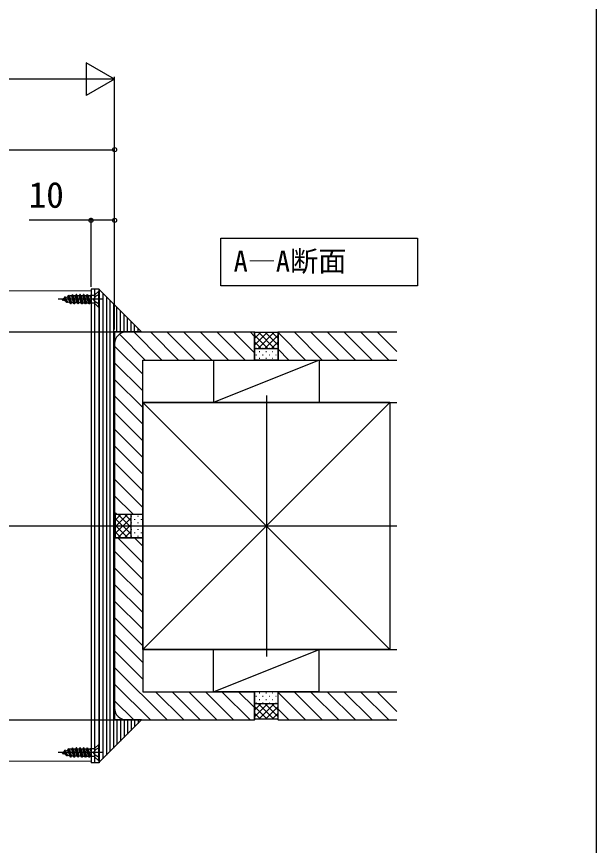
# Model space of a CAD drawing. Units: millimetres, scale not verified. Extents: x -875 to 875, y -1300 to 1294.
# Drawn here: x 628.5 to 875, y 382 to 734.5 of the extents above; entities that cross this region are included whole.
import ezdxf
from ezdxf.enums import TextEntityAlignment as Align

# ---------------------------------------------------------------- set-up
doc = ezdxf.new("R2010")
doc.units = ezdxf.units.MM
doc.header["$LTSCALE"] = 8
for name, color, linetype in [('0-1_USER1', 3, 'Continuous'), ('0-5_YKK_13', 4, 'Continuous'), ('0-7_YKK_D', 6, 'Continuous'), ('0-8_YKK_ZWAK', 7, 'Continuous'), ('0-9_YSS_K', 3, 'Continuous'), ('0-A_YSS_KE', 3, 'Continuous')]:
    doc.layers.add(name, color=color, linetype=linetype)
doc.layers.add('0-4_YKK_12', color=2, linetype='Continuous', lineweight=18)
doc.styles.add('ＭＳ ゴシック', font='')
doc.styles.get('ＭＳ ゴシック').set_extended_font_data('MS Gothic')

msp = doc.modelspace()

# ---------------------------------------------------------------- linework, layer by layer
at = {"layer": '0-1_USER1'}
msp.add_lwpolyline([(715.383, 619.946), (715.383, 640.288), (798.997, 640.288), (798.997, 619.946)], close=True, dxfattribs=at)
at = {"layer": '0-4_YKK_12'}
for p, q in [((660.189, 617.848), (-149.811, 617.848)), ((660.189, 617.848), (660.189, 417.848)), ((660.189, 417.848), (-149.811, 417.848))]:
    msp.add_line(p, q, dxfattribs=at)
at = {"layer": '0-5_YKK_13'}
for p, q in [((663.689, 618.548), (660.189, 618.548)), ((660.189, 618.548), (660.189, 417.148)), ((661.689, 618.548), (661.689, 417.148)), ((663.439, 610.748), (663.439, 617.748)), ((663.689, 618.548), (663.689, 417.148)), ((663.689, 618.348), (663.689, 417.348)), ((663.689, 610.748), (663.689, 617.748)), ((665.189, 614.248), (646.194, 614.248)), ((647.689, 614.248), (648.712, 614.672)), ((647.689, 614.248), (649.491, 613.501)), ((648.279, 613.648), (648.009, 614.116)), ((648.379, 613.648), (648.279, 613.648)), ((648.379, 613.648), (648.525, 613.902)), ((648.712, 614.672), (649.074, 615.298)), ((649.491, 613.501), (648.712, 614.672)), ((649.174, 615.298), (649.074, 615.298)), ((649.376, 614.947), (649.174, 615.298)), ((649.969, 612.848), (649.174, 615.298)), ((649.376, 614.947), (650.271, 615.318)), ((650.181, 613.216), (649.376, 614.947)), ((649.869, 612.848), (649.491, 613.501)), ((650.271, 615.318), (650.664, 615.998)), ((651.126, 612.824), (650.271, 615.318)), ((651.459, 612.248), (650.664, 615.998)), ((650.764, 615.998), (650.664, 615.998)), ((651.559, 612.248), (650.764, 615.998)), ((650.986, 615.614), (650.764, 615.998)), ((650.986, 615.614), (651.25, 615.723)), ((650.986, 615.614), (651.862, 612.773)), ((651.95, 615.723), (651.25, 615.723)), ((651.95, 615.723), (652.254, 616.248)), ((652.745, 612.773), (651.95, 615.723)), ((652.254, 616.248), (653.049, 612.248)), ((652.354, 616.248), (652.254, 616.248)), ((652.657, 615.723), (652.354, 616.248)), ((653.149, 612.248), (652.354, 616.248)), ((652.657, 615.723), (653.452, 612.773)), ((653.54, 615.723), (652.657, 615.723)), ((653.54, 615.723), (653.844, 616.248)), ((654.335, 612.773), (653.54, 615.723)), ((653.944, 616.248), (653.844, 616.248)), ((654.639, 612.248), (653.844, 616.248)), ((654.247, 615.723), (653.944, 616.248)), ((653.944, 616.248), (654.739, 612.248)), ((654.247, 615.723), (655.042, 612.773)), ((655.13, 615.723), (654.247, 615.723)), ((655.13, 615.723), (655.434, 616.248)), ((655.925, 612.773), (655.13, 615.723)), ((655.534, 616.248), (655.434, 616.248)), ((656.229, 612.248), (655.434, 616.248)), ((655.837, 615.723), (655.534, 616.248)), ((655.534, 616.248), (656.329, 612.248)), ((656.72, 615.723), (655.837, 615.723)), ((655.837, 615.723), (656.632, 612.773)), ((656.72, 615.723), (657.024, 616.248)), ((657.515, 612.773), (656.72, 615.723)), ((657.819, 612.248), (657.024, 616.248)), ((657.124, 616.248), (657.024, 616.248)), ((657.427, 615.723), (657.124, 616.248)), ((657.124, 616.248), (657.919, 612.248)), ((657.427, 615.723), (658.222, 612.773)), ((658.31, 615.723), (657.427, 615.723)), ((658.31, 615.723), (658.614, 616.248)), ((659.105, 612.773), (658.31, 615.723)), ((659.409, 612.248), (658.614, 616.248)), ((658.714, 616.248), (658.614, 616.248)), ((659.017, 615.723), (658.714, 616.248)), ((658.714, 616.248), (659.509, 612.248)), ((659.017, 615.723), (659.812, 612.773)), ((659.9, 615.723), (659.017, 615.723)), ((659.9, 615.723), (660.101, 616.071)), ((660.101, 614.979), (659.9, 615.723)), ((660.101, 616.071), (660.101, 612.613)), ((661.242, 615.883), (660.101, 615.883)), ((661.873, 615.393), (661.265, 614.248)), ((661.689, 615.998), (661.689, 612.498)), ((663.689, 616.298), (661.873, 615.393)), ((665.189, 616.848), (665.189, 418.848)), ((666.689, 615.348), (666.689, 420.348)), ((668.189, 613.848), (668.189, 421.848)), ((649.969, 612.848), (650.181, 613.216)), ((650.181, 613.216), (651.126, 612.824)), ((651.459, 612.248), (651.126, 612.824)), ((651.559, 612.248), (651.459, 612.248)), ((651.559, 612.248), (651.862, 612.773)), ((652.745, 612.773), (651.862, 612.773)), ((653.049, 612.248), (652.745, 612.773)), ((653.149, 612.248), (653.049, 612.248)), ((653.149, 612.248), (653.452, 612.773)), ((654.335, 612.773), (653.452, 612.773)), ((654.639, 612.248), (654.335, 612.773)), ((654.739, 612.248), (654.639, 612.248)), ((654.739, 612.248), (655.042, 612.773)), ((655.925, 612.773), (655.042, 612.773)), ((656.229, 612.248), (655.925, 612.773)), ((656.329, 612.248), (656.229, 612.248)), ((656.329, 612.248), (656.632, 612.773)), ((656.632, 612.773), (657.515, 612.773)), ((657.819, 612.248), (657.515, 612.773)), ((657.919, 612.248), (657.819, 612.248)), ((657.919, 612.248), (658.222, 612.773)), ((658.222, 612.773), (659.105, 612.773)), ((659.409, 612.248), (659.105, 612.773)), ((659.509, 612.248), (659.409, 612.248)), ((659.509, 612.248), (659.812, 612.773)), ((659.812, 612.773), (660.101, 612.773)), ((661.242, 612.613), (660.101, 612.613)), ((663.439, 610.748), (661.808, 612.379)), ((663.689, 610.748), (663.439, 610.748)), ((669.689, 612.348), (669.689, 423.348)), ((671.189, 600.348), (671.189, 610.848)), ((672.689, 600.348), (672.689, 609.348)), ((674.189, 600.348), (674.189, 607.848)), ((675.689, 600.348), (675.689, 606.348)), ((677.189, 600.348), (677.189, 604.848)), ((678.689, 600.348), (678.689, 603.348)), ((670.189, 600.348), (670.189, 435.348)), ((681.689, 600.348), (670.189, 600.348)), ((680.189, 600.348), (680.189, 601.848)), ((681.689, 435.348), (663.689, 417.348)), ((681.689, 435.348), (670.189, 435.348)), ((671.189, 435.348), (671.189, 424.848)), ((672.689, 435.348), (672.689, 426.348)), ((674.189, 435.348), (674.189, 427.848)), ((675.689, 435.348), (675.689, 429.348)), ((677.189, 435.348), (677.189, 430.848)), ((678.689, 435.348), (678.689, 432.348)), ((680.189, 435.348), (680.189, 433.848)), ((650.271, 422.518), (650.664, 423.198)), ((651.459, 419.448), (650.664, 423.198)), ((650.764, 423.198), (650.664, 423.198)), ((651.559, 419.448), (650.764, 423.198)), ((650.986, 422.814), (650.764, 423.198)), ((651.95, 422.923), (652.254, 423.448)), ((652.254, 423.448), (653.049, 419.448)), ((652.354, 423.448), (652.254, 423.448)), ((652.657, 422.923), (652.354, 423.448)), ((653.149, 419.448), (652.354, 423.448)), ((653.54, 422.923), (653.844, 423.448)), ((653.944, 423.448), (653.844, 423.448)), ((654.639, 419.448), (653.844, 423.448)), ((654.247, 422.923), (653.944, 423.448)), ((653.944, 423.448), (654.739, 419.448)), ((655.13, 422.923), (655.434, 423.448)), ((655.534, 423.448), (655.434, 423.448)), ((656.229, 419.448), (655.434, 423.448)), ((655.837, 422.923), (655.534, 423.448)), ((655.534, 423.448), (656.329, 419.448)), ((656.72, 422.923), (657.024, 423.448)), ((657.819, 419.448), (657.024, 423.448)), ((657.124, 423.448), (657.024, 423.448)), ((657.427, 422.923), (657.124, 423.448)), ((657.124, 423.448), (657.919, 419.448)), ((658.31, 422.923), (658.614, 423.448)), ((659.409, 419.448), (658.614, 423.448)), ((658.714, 423.448), (658.614, 423.448)), ((659.017, 422.923), (658.714, 423.448)), ((658.714, 423.448), (659.509, 419.448)), ((659.9, 422.923), (660.101, 423.271)), ((660.101, 423.271), (660.101, 419.813)), ((661.242, 423.083), (660.101, 423.083)), ((661.689, 423.198), (661.689, 419.698)), ((663.689, 423.498), (661.873, 422.593)), ((663.439, 417.948), (663.439, 424.948)), ((663.689, 417.948), (663.689, 424.948)), ((665.189, 421.448), (646.194, 421.448)), ((647.689, 421.448), (648.712, 421.872)), ((647.689, 421.448), (649.491, 420.701)), ((648.279, 420.848), (648.009, 421.316)), ((648.379, 420.848), (648.279, 420.848)), ((648.379, 420.848), (648.525, 421.102)), ((648.712, 421.872), (649.074, 422.498)), ((649.491, 420.701), (648.712, 421.872)), ((649.174, 422.498), (649.074, 422.498)), ((649.376, 422.147), (649.174, 422.498)), ((649.969, 420.048), (649.174, 422.498)), ((649.376, 422.147), (650.271, 422.518)), ((650.181, 420.416), (649.376, 422.147)), ((649.869, 420.048), (649.491, 420.701)), ((649.969, 420.048), (650.181, 420.416)), ((650.181, 420.416), (651.126, 420.024)), ((651.126, 420.024), (650.271, 422.518)), ((650.986, 422.814), (651.25, 422.923)), ((650.986, 422.814), (651.862, 419.973)), ((651.459, 419.448), (651.126, 420.024)), ((651.95, 422.923), (651.25, 422.923)), ((651.559, 419.448), (651.862, 419.973)), ((652.745, 419.973), (651.862, 419.973)), ((652.745, 419.973), (651.95, 422.923)), ((652.657, 422.923), (653.452, 419.973)), ((653.54, 422.923), (652.657, 422.923)), ((653.049, 419.448), (652.745, 419.973)), ((653.149, 419.448), (653.452, 419.973)), ((654.335, 419.973), (653.452, 419.973)), ((654.335, 419.973), (653.54, 422.923)), ((654.247, 422.923), (655.042, 419.973)), ((655.13, 422.923), (654.247, 422.923)), ((654.639, 419.448), (654.335, 419.973)), ((654.739, 419.448), (655.042, 419.973)), ((655.925, 419.973), (655.042, 419.973)), ((655.925, 419.973), (655.13, 422.923)), ((656.72, 422.923), (655.837, 422.923)), ((655.837, 422.923), (656.632, 419.973)), ((656.229, 419.448), (655.925, 419.973)), ((656.329, 419.448), (656.632, 419.973)), ((656.632, 419.973), (657.515, 419.973)), ((657.515, 419.973), (656.72, 422.923)), ((657.427, 422.923), (658.222, 419.973)), ((658.31, 422.923), (657.427, 422.923)), ((657.819, 419.448), (657.515, 419.973)), ((657.919, 419.448), (658.222, 419.973)), ((658.222, 419.973), (659.105, 419.973)), ((659.105, 419.973), (658.31, 422.923)), ((659.017, 422.923), (659.812, 419.973)), ((659.9, 422.923), (659.017, 422.923)), ((659.409, 419.448), (659.105, 419.973)), ((659.509, 419.448), (659.812, 419.973)), ((659.812, 419.973), (660.101, 419.973)), ((660.101, 422.179), (659.9, 422.923)), ((661.242, 419.813), (660.101, 419.813)), ((661.873, 422.593), (661.265, 421.448)), ((663.439, 417.948), (661.808, 419.579)), ((651.559, 419.448), (651.459, 419.448)), ((653.149, 419.448), (653.049, 419.448)), ((654.739, 419.448), (654.639, 419.448)), ((656.329, 419.448), (656.229, 419.448)), ((657.919, 419.448), (657.819, 419.448)), ((659.509, 419.448), (659.409, 419.448)), ((663.689, 417.148), (660.189, 417.148)), ((663.689, 417.948), (663.439, 417.948))]:
    msp.add_line(p, q, dxfattribs=at)
for points in [[(663.689, 617.748), (663.439, 617.748), (661.808, 616.118)], [(663.689, 417.348), (663.689, 618.348), (681.689, 600.348)], [(649.969, 612.848), (649.869, 612.848), (649.074, 615.298)], [(663.689, 612.198), (661.873, 613.103), (661.265, 614.248)], [(663.689, 424.948), (663.439, 424.948), (661.808, 423.318)], [(649.969, 420.048), (649.869, 420.048), (649.074, 422.498)], [(663.689, 419.398), (661.873, 420.303), (661.265, 421.448)]]:
    msp.add_lwpolyline(points, dxfattribs=at)
for centre, start, end in [((661.242, 616.683), 270, 315), ((661.242, 611.813), 45, 90), ((661.242, 423.883), 270, 315), ((661.242, 419.013), 45, 90)]:
    msp.add_arc(centre, 0.8, start, end, dxfattribs=at)
at = {"layer": '0-7_YKK_D'}
for p, q in [((670.189, 707.848), (658.064, 714.848)), ((658.064, 714.848), (658.064, 700.848)), ((670.189, 601.348), (670.189, 708.848)), ((656.189, 707.848), (-145.811, 707.848)), ((670.189, 707.848), (645.94, 707.848)), ((670.189, 707.848), (658.064, 700.848)), ((555.189, 677.848), (670.189, 677.848)), ((670.189, 601.348), (670.189, 678.848)), ((660.189, 619.548), (660.189, 648.848)), ((670.189, 601.348), (670.189, 648.848))]:
    msp.add_line(p, q, dxfattribs=at)
msp.add_lwpolyline([(670.189, 647.848), (660.189, 647.848), (633.939, 647.848)], dxfattribs=at)
for centre in [(670.189, 677.848), (660.189, 647.848), (670.189, 647.848)]:
    msp.add_circle(centre, 0.875, dxfattribs=at)
at = {"layer": '0-8_YKK_ZWAK'}
msp.add_lwpolyline([(-875, -1299.6), (875, -1299.6), (875, 1250.4)], dxfattribs=at)
at = {"layer": '0-9_YSS_K'}
for p, q in [((-159.811, 600.348), (675.189, 600.348)), ((683.235, 588.348), (672.215, 599.368)), ((675.189, 600.348), (729.689, 600.348)), ((690.306, 588.348), (678.306, 600.348)), ((697.377, 588.348), (685.377, 600.348)), ((704.448, 588.348), (692.448, 600.348)), ((711.519, 588.348), (699.519, 600.348)), ((718.59, 588.348), (706.59, 600.348)), ((725.661, 588.348), (713.661, 600.348)), ((729.689, 591.392), (720.733, 600.348)), ((729.689, 598.463), (727.804, 600.348)), ((729.689, 600.348), (729.989, 600.048)), ((729.689, 600.348), (729.689, 588.348)), ((735.075, 600.048), (729.689, 594.662)), ((732.246, 600.048), (729.689, 597.49)), ((739.389, 600.048), (729.989, 600.048)), ((737.903, 600.048), (731.203, 593.348)), ((738.174, 593.348), (731.474, 600.048)), ((739.689, 594.662), (734.302, 600.048)), ((739.689, 597.49), (737.131, 600.048)), ((739.689, 600.348), (739.389, 600.048)), ((739.689, 588.348), (739.689, 600.348)), ((739.689, 600.348), (790.189, 600.348)), ((751.382, 588.348), (739.689, 600.042)), ((758.453, 588.348), (746.453, 600.348)), ((765.524, 588.348), (753.524, 600.348)), ((772.595, 588.348), (760.595, 600.348)), ((779.666, 588.348), (767.666, 600.348)), ((786.738, 588.348), (774.738, 600.348)), ((790.189, 591.968), (781.809, 600.348)), ((735.345, 593.348), (729.689, 599.005)), ((732.517, 593.348), (729.689, 596.177)), ((739.689, 599.005), (734.032, 593.348)), ((739.689, 596.177), (736.86, 593.348)), ((670.189, 522.848), (670.189, 595.348)), ((682.189, 582.324), (670.189, 594.324)), ((729.689, 593.348), (739.689, 593.348)), ((730.446, 593.248), (730.246, 593.248)), ((733.274, 593.248), (733.074, 593.248)), ((736.103, 593.248), (735.903, 593.248)), ((738.931, 593.248), (738.731, 593.248)), ((744.311, 588.348), (739.689, 592.971)), ((730.446, 590.419), (730.246, 590.419)), ((731.86, 591.834), (731.66, 591.834)), ((731.86, 589.005), (731.66, 589.005)), ((733.274, 590.419), (733.074, 590.419)), ((734.689, 591.834), (734.489, 591.834)), ((734.689, 589.005), (734.489, 589.005)), ((736.103, 590.419), (735.903, 590.419)), ((737.517, 591.834), (737.317, 591.834)), ((737.517, 589.005), (737.317, 589.005)), ((738.931, 590.419), (738.731, 590.419)), ((682.189, 575.253), (670.189, 587.253)), ((682.189, 588.348), (729.689, 588.348)), ((682.189, 522.848), (682.189, 588.348)), ((712.189, 588.348), (712.189, 570.348)), ((757.189, 588.348), (712.189, 570.348)), ((739.689, 588.348), (790.189, 588.348)), ((682.189, 568.181), (670.189, 580.181)), ((682.189, 561.11), (670.189, 573.11)), ((734.689, 573.348), (734.689, 462.348)), ((682.189, 570.348), (682.189, 465.348)), ((787.189, 570.348), (682.189, 570.348)), ((682.189, 570.348), (787.189, 465.348)), ((682.189, 465.348), (787.189, 570.348)), ((712.189, 570.348), (757.189, 570.348)), ((682.189, 554.039), (670.189, 566.039)), ((682.189, 546.968), (670.189, 558.968)), ((682.189, 539.897), (670.189, 551.897)), ((682.189, 532.826), (670.189, 544.826)), ((682.189, 525.755), (670.189, 537.755)), ((678.024, 522.848), (670.189, 530.684)), ((670.953, 522.848), (670.189, 523.613)), ((670.189, 522.848), (670.489, 522.548)), ((670.189, 522.848), (682.189, 522.848)), ((675.875, 522.848), (670.489, 517.462)), ((673.046, 522.848), (670.489, 520.29)), ((670.489, 522.548), (670.489, 513.148)), ((671.532, 522.848), (677.189, 517.191)), ((674.36, 522.848), (677.189, 520.02)), ((677.189, 512.848), (677.189, 522.848)), ((677.289, 522.091), (677.289, 521.891)), ((680.118, 522.091), (680.118, 521.891)), ((677.189, 521.334), (670.489, 514.634)), ((670.489, 521.063), (677.189, 514.363)), ((670.489, 518.235), (675.875, 512.848)), ((677.189, 518.505), (671.532, 512.848)), ((677.289, 519.262), (677.289, 519.062)), ((678.703, 520.677), (678.703, 520.477)), ((680.118, 519.262), (680.118, 519.062)), ((681.532, 520.677), (681.532, 520.477)), ((-329.811, 517.848), (790.189, 517.848)), ((670.489, 515.406), (673.046, 512.848)), ((677.189, 515.677), (674.36, 512.848)), ((677.289, 516.434), (677.289, 516.234)), ((678.703, 517.848), (678.703, 517.648)), ((678.703, 515.02), (678.703, 514.82)), ((680.118, 516.434), (680.118, 516.234)), ((681.532, 517.848), (681.532, 517.648)), ((681.532, 515.02), (681.532, 514.82)), ((670.189, 512.848), (670.489, 513.148)), ((670.189, 512.848), (682.189, 512.848)), ((670.189, 512.848), (670.189, 440.348)), ((682.189, 502.206), (671.546, 512.848)), ((677.289, 513.606), (677.289, 513.406)), ((682.189, 509.277), (678.618, 512.848)), ((680.118, 513.606), (680.118, 513.406)), ((682.189, 512.848), (682.189, 447.348)), ((682.189, 495.135), (670.189, 507.135)), ((682.189, 488.064), (670.189, 500.064)), ((682.189, 480.993), (670.189, 492.993)), ((682.189, 473.922), (670.189, 485.922)), ((682.189, 466.851), (670.189, 478.851)), ((682.189, 459.78), (670.189, 471.78)), ((757.189, 465.348), (712.189, 465.348)), ((712.189, 447.348), (757.189, 465.348)), ((757.189, 447.348), (757.189, 465.348)), ((682.189, 452.709), (670.189, 464.709)), ((692.478, 435.348), (670.189, 457.638)), ((685.407, 435.348), (670.189, 450.566)), ((682.189, 447.348), (729.689, 447.348)), ((699.549, 435.348), (687.549, 447.348)), ((706.62, 435.348), (694.62, 447.348)), ((713.691, 435.348), (701.691, 447.348)), ((720.762, 435.348), (708.762, 447.348)), ((727.833, 435.348), (715.833, 447.348)), ((729.689, 440.564), (722.904, 447.348)), ((729.689, 435.348), (729.689, 447.348)), ((730.446, 445.277), (730.246, 445.277)), ((731.86, 446.691), (731.66, 446.691)), ((733.274, 445.277), (733.074, 445.277)), ((734.689, 446.691), (734.489, 446.691)), ((736.103, 445.277), (735.903, 445.277)), ((737.517, 446.691), (737.317, 446.691)), ((738.931, 445.277), (738.731, 445.277)), ((739.689, 435.348), (739.689, 447.348)), ((739.689, 447.348), (790.189, 447.348)), ((751.382, 435.348), (739.689, 447.042)), ((758.453, 435.348), (746.453, 447.348)), ((765.524, 435.348), (753.524, 447.348)), ((772.595, 435.348), (760.595, 447.348)), ((779.666, 435.348), (767.666, 447.348)), ((786.738, 435.348), (774.738, 447.348)), ((790.189, 438.968), (781.809, 447.348)), ((678.336, 435.348), (670.189, 443.495)), ((732.517, 442.348), (729.689, 439.52)), ((735.345, 442.348), (729.689, 436.691)), ((729.689, 442.348), (739.689, 442.348)), ((735.075, 435.648), (729.689, 441.035)), ((730.446, 442.449), (730.246, 442.449)), ((737.903, 435.648), (731.203, 442.348)), ((738.174, 442.348), (731.474, 435.648)), ((731.86, 443.863), (731.66, 443.863)), ((733.274, 442.449), (733.074, 442.449)), ((739.689, 436.691), (734.032, 442.348)), ((739.689, 441.035), (734.302, 435.648)), ((734.689, 443.863), (734.489, 443.863)), ((736.103, 442.449), (735.903, 442.449)), ((739.689, 439.52), (736.86, 442.348)), ((737.517, 443.863), (737.317, 443.863)), ((738.931, 442.449), (738.731, 442.449)), ((732.246, 435.648), (729.689, 438.206)), ((739.689, 438.206), (737.131, 435.648)), ((744.311, 435.348), (739.689, 439.971)), ((-159.811, 435.348), (675.189, 435.348)), ((675.189, 435.348), (729.689, 435.348)), ((729.689, 435.348), (729.989, 435.648)), ((739.389, 435.648), (729.989, 435.648)), ((739.689, 435.348), (739.389, 435.648)), ((739.689, 435.348), (790.189, 435.348))]:
    msp.add_line(p, q, dxfattribs=at)
for points in [[(739.689, 600.348), (739.689, 588.348), (729.689, 588.348), (729.689, 600.348)], [(712.189, 588.348), (757.189, 588.348), (757.189, 570.348)], [(787.189, 570.348), (787.189, 465.348), (682.189, 465.348)], [(670.189, 522.848), (682.189, 522.848), (682.189, 512.848), (670.189, 512.848)], [(757.189, 447.348), (712.189, 447.348), (712.189, 465.348)], [(739.689, 435.348), (739.689, 447.348), (729.689, 447.348), (729.689, 435.348)]]:
    msp.add_lwpolyline(points, dxfattribs=at)
for centre, start, end in [((675.189, 595.348), 90, 180), ((675.189, 440.348), 180, 270)]:
    msp.add_arc(centre, 5, start, end, dxfattribs=at)
at = {"layer": '0-A_YSS_KE'}
msp.add_line((682.189, 465.348), (790.189, 465.348), dxfattribs=at)
msp.add_lwpolyline([(682.189, 465.348), (682.189, 570.348), (790.189, 570.348)], dxfattribs=at)

# ---------------------------------------------------------------- texts
at = {"layer": '0-1_USER1', "style": 'ＭＳ ゴシック'}
msp.add_text('A―A断面', height=8.798, dxfattribs=at).set_placement((720.795, 623.405), align=Align.BOTTOM_LEFT)
at = {"layer": '0-7_YKK_D', "style": 'ＭＳ ゴシック'}
msp.add_text('10', height=11, dxfattribs=at).set_placement((633.637, 649.848), align=Align.BOTTOM_LEFT)

doc.saveas('drawing.dxf')
